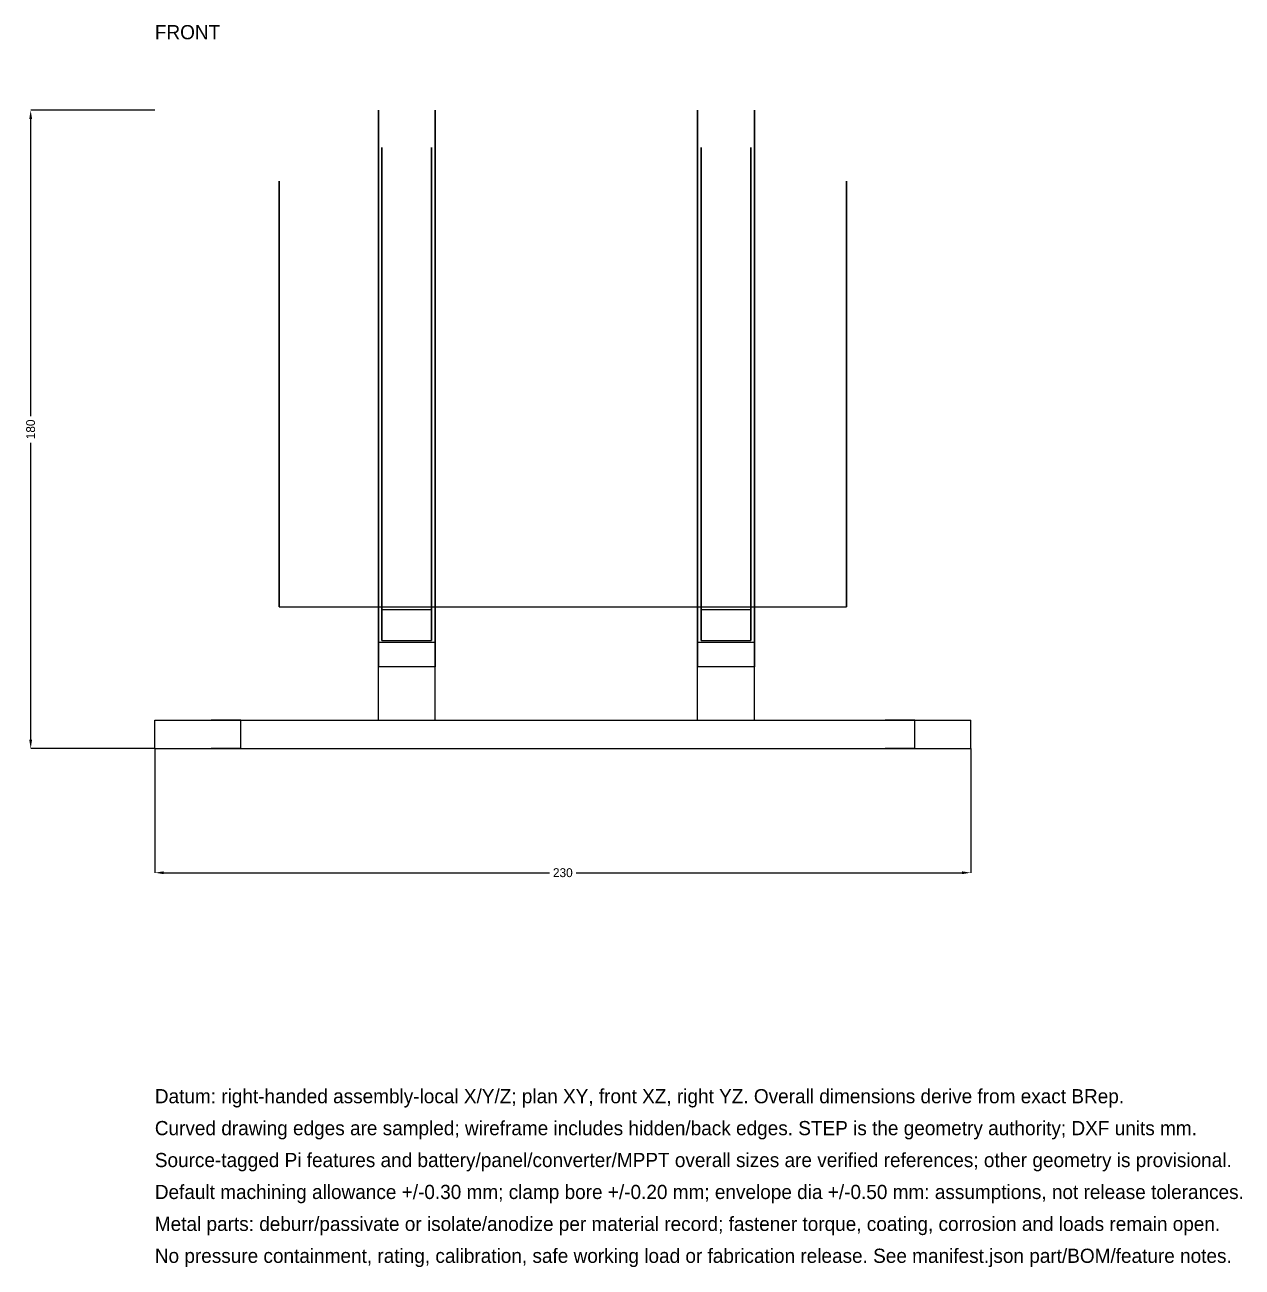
# Model space of a CAD drawing. Header units: millimetres. Extents: x -37 to 580, y -476 to 224.
# Drawn here: x -36.6 to 306.5, y -476.2 to -125.9 of the extents above; entities that cross this region are included whole.
import ezdxf

# ---------------------------------------------------------------- set-up
doc = ezdxf.new("R2010")
doc.units = ezdxf.units.MM
for name, color, linetype in [('DIMENSIONS', 7, 'Continuous'), ('FRONT', 7, 'Continuous'), ('NOTES', 7, 'Continuous')]:
    doc.layers.add(name, color=color, linetype=linetype)
doc.dimstyles.get("Standard").update_dxf_attribs({"dimtxt": 2.5, "dimasz": 2.5, "dimexe": 1.25, "dimexo": 0.625, "dimtad": 1, "dimcen": 2.5, "dimazin": 3, "dimtfac": 1, "dimtmove": 0, "dimatfit": 3})

# ---------------------------------------------------------------- blocks, each defined once
blk = doc.blocks.new('_CLOSEDFILLED')
at = {"color": 0, "linetype": 'BYBLOCK'}
blk.add_solid([(-1, 0.16), (0, 0), (-1, -0.16)], dxfattribs=at)
blk = doc.blocks.new('*D3')
at = {"color": 7}
for p, q in [((0, -330), (0, -365)), ((230, -330), (230, -365)), ((2.5, -365), (111.25, -365)), ((118.75, -365), (227.5, -365))]:
    blk.add_line(p, q, dxfattribs=at)
at = {"layer": 'Defpoints'}
for p in [(0, -330), (230, -330), (0, -365)]:
    blk.add_point(p, dxfattribs=at)
at = {"layer": 'DIMENSIONS', "color": 7, "xscale": 2.5, "yscale": 2.5, "rotation": 180}
blk.add_blockref('_CLOSEDFILLED', (0, -365), dxfattribs=at)
at = {"layer": 'DIMENSIONS', "color": 7, "xscale": 2.5, "yscale": 2.5}
blk.add_blockref('_CLOSEDFILLED', (230, -365), dxfattribs=at)
at = {"layer": 'DIMENSIONS', "color": 7, "insert": (115, -365), "char_height": 2.5, "attachment_point": 5}
blk.add_mtext('230', dxfattribs=at)
blk = doc.blocks.new('*D4')
at = {"color": 7}
for p, q in [((0, -150), (-35, -150)), ((-35, -236.25), (-35, -152.5)), ((-35, -327.5), (-35, -243.75)), ((0, -330), (-35, -330))]:
    blk.add_line(p, q, dxfattribs=at)
at = {"layer": 'Defpoints'}
for p in [(0, -150), (-35, -330), (0, -330)]:
    blk.add_point(p, dxfattribs=at)
at = {"layer": 'DIMENSIONS', "color": 7, "xscale": 2.5, "yscale": 2.5}
for p, rotation in [((-35, -150), 90), ((-35, -330), 270)]:
    blk.add_blockref('_CLOSEDFILLED', p, dxfattribs=dict(at, rotation=rotation))
at = {"layer": 'DIMENSIONS', "color": 7, "insert": (-35, -240), "char_height": 2.5, "attachment_point": 5, "rotation": 90}
blk.add_mtext('180', dxfattribs=at)

msp = doc.modelspace()

# ---------------------------------------------------------------- linework, layer by layer
at = {"layer": 'FRONT'}
for points in [[(63, -306.916), (63, -305.515), (63, -303.862), (63, -301.962), (63, -299.822), (63, -297.448), (63, -294.848), (63, -292.031), (63, -289.007), (63, -285.786), (63, -282.378), (63, -278.795), (63, -275.049), (63, -271.152), (63, -267.117), (63, -262.959), (63, -258.69), (63, -254.325), (63, -249.879), (63, -245.366), (63, -240.802), (63, -236.202), (63, -231.581), (63, -226.955), (63, -222.338), (63, -217.748), (63, -213.199), (63, -208.705), (63, -204.283), (63, -199.947), (63, -195.712), (63, -191.591), (63, -187.598), (63, -183.748), (63, -180.052), (63, -176.523), (63, -173.173), (63, -170.013), (63, -167.054), (63, -164.305), (63, -161.776), (63, -159.475), (63, -157.41), (63, -155.587), (63, -154.014), (63, -152.694), (63, -151.634), (63, -150.835), (63, -150.301), (63, -150.033), (63, -150.033), (63, -150.301), (63, -150.835), (63, -151.634), (63, -152.694), (63, -154.014), (63, -155.587), (63, -157.41), (63, -159.475), (63, -161.776), (63, -164.305), (63, -167.054), (63, -170.013), (63, -173.173), (63, -176.523), (63, -180.052), (63, -183.748), (63, -187.598), (63, -191.591), (63, -195.712), (63, -199.947), (63, -204.283), (63, -208.705), (63, -213.199), (63, -217.748), (63, -222.338), (63, -226.955), (63, -231.581), (63, -236.202), (63, -240.802), (63, -245.366), (63, -249.879), (63, -254.325), (63, -258.69), (63, -262.959), (63, -267.117), (63, -271.152), (63, -275.049), (63, -278.795), (63, -282.378), (63, -285.786), (63, -289.007), (63, -292.031), (63, -294.848), (63, -297.448), (63, -299.822), (63, -301.962), (63, -303.862), (63, -305.515), (63, -306.916)], [(79, -306.916), (79, -305.515), (79, -303.862), (79, -301.962), (79, -299.822), (79, -297.448), (79, -294.848), (79, -292.031), (79, -289.007), (79, -285.786), (79, -282.378), (79, -278.795), (79, -275.049), (79, -271.152), (79, -267.117), (79, -262.959), (79, -258.69), (79, -254.325), (79, -249.879), (79, -245.366), (79, -240.802), (79, -236.202), (79, -231.581), (79, -226.955), (79, -222.338), (79, -217.748), (79, -213.199), (79, -208.705), (79, -204.283), (79, -199.947), (79, -195.712), (79, -191.591), (79, -187.598), (79, -183.748), (79, -180.052), (79, -176.523), (79, -173.173), (79, -170.013), (79, -167.054), (79, -164.305), (79, -161.776), (79, -159.475), (79, -157.41), (79, -155.587), (79, -154.014), (79, -152.694), (79, -151.634), (79, -150.835), (79, -150.301), (79, -150.033), (79, -150.033), (79, -150.301), (79, -150.835), (79, -151.634), (79, -152.694), (79, -154.014), (79, -155.587), (79, -157.41), (79, -159.475), (79, -161.776), (79, -164.305), (79, -167.054), (79, -170.013), (79, -173.173), (79, -176.523), (79, -180.052), (79, -183.748), (79, -187.598), (79, -191.591), (79, -195.712), (79, -199.947), (79, -204.283), (79, -208.705), (79, -213.199), (79, -217.748), (79, -222.338), (79, -226.955), (79, -231.581), (79, -236.202), (79, -240.802), (79, -245.366), (79, -249.879), (79, -254.325), (79, -258.69), (79, -262.959), (79, -267.117), (79, -271.152), (79, -275.049), (79, -278.795), (79, -282.378), (79, -285.786), (79, -289.007), (79, -292.031), (79, -294.848), (79, -297.448), (79, -299.822), (79, -301.962), (79, -303.862), (79, -305.515), (79, -306.916)], [(153, -306.916), (153, -305.515), (153, -303.862), (153, -301.962), (153, -299.822), (153, -297.448), (153, -294.848), (153, -292.031), (153, -289.007), (153, -285.786), (153, -282.378), (153, -278.795), (153, -275.049), (153, -271.152), (153, -267.117), (153, -262.959), (153, -258.69), (153, -254.325), (153, -249.879), (153, -245.366), (153, -240.802), (153, -236.202), (153, -231.581), (153, -226.955), (153, -222.338), (153, -217.748), (153, -213.199), (153, -208.705), (153, -204.283), (153, -199.947), (153, -195.712), (153, -191.591), (153, -187.598), (153, -183.748), (153, -180.052), (153, -176.523), (153, -173.173), (153, -170.013), (153, -167.054), (153, -164.305), (153, -161.776), (153, -159.475), (153, -157.41), (153, -155.587), (153, -154.014), (153, -152.694), (153, -151.634), (153, -150.835), (153, -150.301), (153, -150.033), (153, -150.033), (153, -150.301), (153, -150.835), (153, -151.634), (153, -152.694), (153, -154.014), (153, -155.587), (153, -157.41), (153, -159.475), (153, -161.776), (153, -164.305), (153, -167.054), (153, -170.013), (153, -173.173), (153, -176.523), (153, -180.052), (153, -183.748), (153, -187.598), (153, -191.591), (153, -195.712), (153, -199.947), (153, -204.283), (153, -208.705), (153, -213.199), (153, -217.748), (153, -222.338), (153, -226.955), (153, -231.581), (153, -236.202), (153, -240.802), (153, -245.366), (153, -249.879), (153, -254.325), (153, -258.69), (153, -262.959), (153, -267.117), (153, -271.152), (153, -275.049), (153, -278.795), (153, -282.378), (153, -285.786), (153, -289.007), (153, -292.031), (153, -294.848), (153, -297.448), (153, -299.822), (153, -301.962), (153, -303.862), (153, -305.515), (153, -306.916)], [(169, -306.916), (169, -305.515), (169, -303.862), (169, -301.962), (169, -299.822), (169, -297.448), (169, -294.848), (169, -292.031), (169, -289.007), (169, -285.786), (169, -282.378), (169, -278.795), (169, -275.049), (169, -271.152), (169, -267.117), (169, -262.959), (169, -258.69), (169, -254.325), (169, -249.879), (169, -245.366), (169, -240.802), (169, -236.202), (169, -231.581), (169, -226.955), (169, -222.338), (169, -217.748), (169, -213.199), (169, -208.705), (169, -204.283), (169, -199.947), (169, -195.712), (169, -191.591), (169, -187.598), (169, -183.748), (169, -180.052), (169, -176.523), (169, -173.173), (169, -170.013), (169, -167.054), (169, -164.305), (169, -161.776), (169, -159.475), (169, -157.41), (169, -155.587), (169, -154.014), (169, -152.694), (169, -151.634), (169, -150.835), (169, -150.301), (169, -150.033), (169, -150.033), (169, -150.301), (169, -150.835), (169, -151.634), (169, -152.694), (169, -154.014), (169, -155.587), (169, -157.41), (169, -159.475), (169, -161.776), (169, -164.305), (169, -167.054), (169, -170.013), (169, -173.173), (169, -176.523), (169, -180.052), (169, -183.748), (169, -187.598), (169, -191.591), (169, -195.712), (169, -199.947), (169, -204.283), (169, -208.705), (169, -213.199), (169, -217.748), (169, -222.338), (169, -226.955), (169, -231.581), (169, -236.202), (169, -240.802), (169, -245.366), (169, -249.879), (169, -254.325), (169, -258.69), (169, -262.959), (169, -267.117), (169, -271.152), (169, -275.049), (169, -278.795), (169, -282.378), (169, -285.786), (169, -289.007), (169, -292.031), (169, -294.848), (169, -297.448), (169, -299.822), (169, -301.962), (169, -303.862), (169, -305.515), (169, -306.916)], [(63, -300), (63, -299.859), (63, -299.437), (63, -298.735), (63, -297.756), (63, -296.505), (63, -294.986), (63, -293.205), (63, -291.169), (63, -288.888), (63, -286.369), (63, -283.623), (63, -280.661), (63, -277.496), (63, -274.139), (63, -270.604), (63, -266.906), (63, -263.059), (63, -259.079), (63, -254.982), (63, -250.784), (63, -246.503), (63, -242.155), (63, -237.759), (63, -233.331), (63, -228.889), (63, -224.453), (63, -220.038), (63, -215.664), (63, -211.347), (63, -207.105), (63, -202.956), (63, -198.915), (63, -195), (63, -191.226), (63, -187.607), (63, -184.16), (63, -180.897), (63, -177.831), (63, -174.976), (63, -172.343), (63, -169.941), (63, -167.782), (63, -165.872), (63, -164.222), (63, -162.835), (63, -161.72), (63, -160.879), (63, -160.317), (63, -160.035), (63, -160.035), (63, -160.317), (63, -160.879), (63, -161.72), (63, -162.835), (63, -164.222), (63, -165.872), (63, -167.782), (63, -169.941), (63, -172.343), (63, -174.976), (63, -177.831), (63, -180.897), (63, -184.16), (63, -187.607), (63, -191.226), (63, -195), (63, -198.915), (63, -202.956), (63, -207.105), (63, -211.347), (63, -215.664), (63, -220.038), (63, -224.453), (63, -228.889), (63, -233.331), (63, -237.759), (63, -242.155), (63, -246.503), (63, -250.784), (63, -254.982), (63, -259.079), (63, -263.059), (63, -266.906), (63, -270.604), (63, -274.139), (63, -277.496), (63, -280.661), (63, -283.623), (63, -286.369), (63, -288.888), (63, -291.169), (63, -293.205), (63, -294.986), (63, -296.505), (63, -297.756), (63, -298.735), (63, -299.437), (63, -299.859), (63, -300)], [(64, -299.5), (64, -299.36), (64, -298.941), (64, -298.244), (64, -297.272), (64, -296.03), (64, -294.522), (64, -292.753), (64, -290.733), (64, -288.467), (64, -285.966), (64, -283.24), (64, -280.3), (64, -277.156), (64, -273.823), (64, -270.314), (64, -266.642), (64, -262.823), (64, -258.871), (64, -254.804), (64, -250.636), (64, -246.385), (64, -242.069), (64, -237.703), (64, -233.307), (64, -228.897), (64, -224.492), (64, -220.109), (64, -215.766), (64, -211.48), (64, -207.269), (64, -203.149), (64, -199.137), (64, -195.25), (64, -191.503), (64, -187.91), (64, -184.487), (64, -181.247), (64, -178.204), (64, -175.369), (64, -172.754), (64, -170.37), (64, -168.226), (64, -166.33), (64, -164.691), (64, -163.315), (64, -162.208), (64, -161.373), (64, -160.815), (64, -160.535), (64, -160.535), (64, -160.815), (64, -161.373), (64, -162.208), (64, -163.315), (64, -164.691), (64, -166.33), (64, -168.226), (64, -170.37), (64, -172.754), (64, -175.369), (64, -178.204), (64, -181.247), (64, -184.487), (64, -187.91), (64, -191.503), (64, -195.25), (64, -199.137), (64, -203.149), (64, -207.269), (64, -211.48), (64, -215.766), (64, -220.109), (64, -224.492), (64, -228.897), (64, -233.307), (64, -237.703), (64, -242.069), (64, -246.385), (64, -250.636), (64, -254.804), (64, -258.871), (64, -262.823), (64, -266.642), (64, -270.314), (64, -273.823), (64, -277.156), (64, -280.3), (64, -283.24), (64, -285.966), (64, -288.467), (64, -290.733), (64, -292.753), (64, -294.522), (64, -296.03), (64, -297.272), (64, -298.244), (64, -298.941), (64, -299.36), (64, -299.5)], [(78, -299.5), (78, -299.36), (78, -298.941), (78, -298.244), (78, -297.272), (78, -296.03), (78, -294.522), (78, -292.753), (78, -290.733), (78, -288.467), (78, -285.966), (78, -283.24), (78, -280.3), (78, -277.156), (78, -273.823), (78, -270.314), (78, -266.642), (78, -262.823), (78, -258.871), (78, -254.804), (78, -250.636), (78, -246.385), (78, -242.069), (78, -237.703), (78, -233.307), (78, -228.897), (78, -224.492), (78, -220.109), (78, -215.766), (78, -211.48), (78, -207.269), (78, -203.149), (78, -199.137), (78, -195.25), (78, -191.503), (78, -187.91), (78, -184.487), (78, -181.247), (78, -178.204), (78, -175.369), (78, -172.754), (78, -170.37), (78, -168.226), (78, -166.33), (78, -164.691), (78, -163.315), (78, -162.208), (78, -161.373), (78, -160.815), (78, -160.535), (78, -160.535), (78, -160.815), (78, -161.373), (78, -162.208), (78, -163.315), (78, -164.691), (78, -166.33), (78, -168.226), (78, -170.37), (78, -172.754), (78, -175.369), (78, -178.204), (78, -181.247), (78, -184.487), (78, -187.91), (78, -191.503), (78, -195.25), (78, -199.137), (78, -203.149), (78, -207.269), (78, -211.48), (78, -215.766), (78, -220.109), (78, -224.492), (78, -228.897), (78, -233.307), (78, -237.703), (78, -242.069), (78, -246.385), (78, -250.636), (78, -254.804), (78, -258.871), (78, -262.823), (78, -266.642), (78, -270.314), (78, -273.823), (78, -277.156), (78, -280.3), (78, -283.24), (78, -285.966), (78, -288.467), (78, -290.733), (78, -292.753), (78, -294.522), (78, -296.03), (78, -297.272), (78, -298.244), (78, -298.941), (78, -299.36), (78, -299.5)], [(79, -300), (79, -299.859), (79, -299.437), (79, -298.735), (79, -297.756), (79, -296.505), (79, -294.986), (79, -293.205), (79, -291.169), (79, -288.888), (79, -286.369), (79, -283.623), (79, -280.661), (79, -277.496), (79, -274.139), (79, -270.604), (79, -266.906), (79, -263.059), (79, -259.079), (79, -254.982), (79, -250.784), (79, -246.503), (79, -242.155), (79, -237.759), (79, -233.331), (79, -228.889), (79, -224.453), (79, -220.038), (79, -215.664), (79, -211.347), (79, -207.105), (79, -202.956), (79, -198.915), (79, -195), (79, -191.226), (79, -187.607), (79, -184.16), (79, -180.897), (79, -177.831), (79, -174.976), (79, -172.343), (79, -169.941), (79, -167.782), (79, -165.872), (79, -164.222), (79, -162.835), (79, -161.72), (79, -160.879), (79, -160.317), (79, -160.035), (79, -160.035), (79, -160.317), (79, -160.879), (79, -161.72), (79, -162.835), (79, -164.222), (79, -165.872), (79, -167.782), (79, -169.941), (79, -172.343), (79, -174.976), (79, -177.831), (79, -180.897), (79, -184.16), (79, -187.607), (79, -191.226), (79, -195), (79, -198.915), (79, -202.956), (79, -207.105), (79, -211.347), (79, -215.664), (79, -220.038), (79, -224.453), (79, -228.889), (79, -233.331), (79, -237.759), (79, -242.155), (79, -246.503), (79, -250.784), (79, -254.982), (79, -259.079), (79, -263.059), (79, -266.906), (79, -270.604), (79, -274.139), (79, -277.496), (79, -280.661), (79, -283.623), (79, -286.369), (79, -288.888), (79, -291.169), (79, -293.205), (79, -294.986), (79, -296.505), (79, -297.756), (79, -298.735), (79, -299.437), (79, -299.859), (79, -300)], [(153, -300), (153, -299.859), (153, -299.437), (153, -298.735), (153, -297.756), (153, -296.505), (153, -294.986), (153, -293.205), (153, -291.169), (153, -288.888), (153, -286.369), (153, -283.623), (153, -280.661), (153, -277.496), (153, -274.139), (153, -270.604), (153, -266.906), (153, -263.059), (153, -259.079), (153, -254.982), (153, -250.784), (153, -246.503), (153, -242.155), (153, -237.759), (153, -233.331), (153, -228.889), (153, -224.453), (153, -220.038), (153, -215.664), (153, -211.347), (153, -207.105), (153, -202.956), (153, -198.915), (153, -195), (153, -191.226), (153, -187.607), (153, -184.16), (153, -180.897), (153, -177.831), (153, -174.976), (153, -172.343), (153, -169.941), (153, -167.782), (153, -165.872), (153, -164.222), (153, -162.835), (153, -161.72), (153, -160.879), (153, -160.317), (153, -160.035), (153, -160.035), (153, -160.317), (153, -160.879), (153, -161.72), (153, -162.835), (153, -164.222), (153, -165.872), (153, -167.782), (153, -169.941), (153, -172.343), (153, -174.976), (153, -177.831), (153, -180.897), (153, -184.16), (153, -187.607), (153, -191.226), (153, -195), (153, -198.915), (153, -202.956), (153, -207.105), (153, -211.347), (153, -215.664), (153, -220.038), (153, -224.453), (153, -228.889), (153, -233.331), (153, -237.759), (153, -242.155), (153, -246.503), (153, -250.784), (153, -254.982), (153, -259.079), (153, -263.059), (153, -266.906), (153, -270.604), (153, -274.139), (153, -277.496), (153, -280.661), (153, -283.623), (153, -286.369), (153, -288.888), (153, -291.169), (153, -293.205), (153, -294.986), (153, -296.505), (153, -297.756), (153, -298.735), (153, -299.437), (153, -299.859), (153, -300)], [(154, -299.5), (154, -299.36), (154, -298.941), (154, -298.244), (154, -297.272), (154, -296.03), (154, -294.522), (154, -292.753), (154, -290.733), (154, -288.467), (154, -285.966), (154, -283.24), (154, -280.3), (154, -277.156), (154, -273.823), (154, -270.314), (154, -266.642), (154, -262.823), (154, -258.871), (154, -254.804), (154, -250.636), (154, -246.385), (154, -242.069), (154, -237.703), (154, -233.307), (154, -228.897), (154, -224.492), (154, -220.109), (154, -215.766), (154, -211.48), (154, -207.269), (154, -203.149), (154, -199.137), (154, -195.25), (154, -191.503), (154, -187.91), (154, -184.487), (154, -181.247), (154, -178.204), (154, -175.369), (154, -172.754), (154, -170.37), (154, -168.226), (154, -166.33), (154, -164.691), (154, -163.315), (154, -162.208), (154, -161.373), (154, -160.815), (154, -160.535), (154, -160.535), (154, -160.815), (154, -161.373), (154, -162.208), (154, -163.315), (154, -164.691), (154, -166.33), (154, -168.226), (154, -170.37), (154, -172.754), (154, -175.369), (154, -178.204), (154, -181.247), (154, -184.487), (154, -187.91), (154, -191.503), (154, -195.25), (154, -199.137), (154, -203.149), (154, -207.269), (154, -211.48), (154, -215.766), (154, -220.109), (154, -224.492), (154, -228.897), (154, -233.307), (154, -237.703), (154, -242.069), (154, -246.385), (154, -250.636), (154, -254.804), (154, -258.871), (154, -262.823), (154, -266.642), (154, -270.314), (154, -273.823), (154, -277.156), (154, -280.3), (154, -283.24), (154, -285.966), (154, -288.467), (154, -290.733), (154, -292.753), (154, -294.522), (154, -296.03), (154, -297.272), (154, -298.244), (154, -298.941), (154, -299.36), (154, -299.5)], [(168, -299.5), (168, -299.36), (168, -298.941), (168, -298.244), (168, -297.272), (168, -296.03), (168, -294.522), (168, -292.753), (168, -290.733), (168, -288.467), (168, -285.966), (168, -283.24), (168, -280.3), (168, -277.156), (168, -273.823), (168, -270.314), (168, -266.642), (168, -262.823), (168, -258.871), (168, -254.804), (168, -250.636), (168, -246.385), (168, -242.069), (168, -237.703), (168, -233.307), (168, -228.897), (168, -224.492), (168, -220.109), (168, -215.766), (168, -211.48), (168, -207.269), (168, -203.149), (168, -199.137), (168, -195.25), (168, -191.503), (168, -187.91), (168, -184.487), (168, -181.247), (168, -178.204), (168, -175.369), (168, -172.754), (168, -170.37), (168, -168.226), (168, -166.33), (168, -164.691), (168, -163.315), (168, -162.208), (168, -161.373), (168, -160.815), (168, -160.535), (168, -160.535), (168, -160.815), (168, -161.373), (168, -162.208), (168, -163.315), (168, -164.691), (168, -166.33), (168, -168.226), (168, -170.37), (168, -172.754), (168, -175.369), (168, -178.204), (168, -181.247), (168, -184.487), (168, -187.91), (168, -191.503), (168, -195.25), (168, -199.137), (168, -203.149), (168, -207.269), (168, -211.48), (168, -215.766), (168, -220.109), (168, -224.492), (168, -228.897), (168, -233.307), (168, -237.703), (168, -242.069), (168, -246.385), (168, -250.636), (168, -254.804), (168, -258.871), (168, -262.823), (168, -266.642), (168, -270.314), (168, -273.823), (168, -277.156), (168, -280.3), (168, -283.24), (168, -285.966), (168, -288.467), (168, -290.733), (168, -292.753), (168, -294.522), (168, -296.03), (168, -297.272), (168, -298.244), (168, -298.941), (168, -299.36), (168, -299.5)], [(169, -300), (169, -299.859), (169, -299.437), (169, -298.735), (169, -297.756), (169, -296.505), (169, -294.986), (169, -293.205), (169, -291.169), (169, -288.888), (169, -286.369), (169, -283.623), (169, -280.661), (169, -277.496), (169, -274.139), (169, -270.604), (169, -266.906), (169, -263.059), (169, -259.079), (169, -254.982), (169, -250.784), (169, -246.503), (169, -242.155), (169, -237.759), (169, -233.331), (169, -228.889), (169, -224.453), (169, -220.038), (169, -215.664), (169, -211.347), (169, -207.105), (169, -202.956), (169, -198.915), (169, -195), (169, -191.226), (169, -187.607), (169, -184.16), (169, -180.897), (169, -177.831), (169, -174.976), (169, -172.343), (169, -169.941), (169, -167.782), (169, -165.872), (169, -164.222), (169, -162.835), (169, -161.72), (169, -160.879), (169, -160.317), (169, -160.035), (169, -160.035), (169, -160.317), (169, -160.879), (169, -161.72), (169, -162.835), (169, -164.222), (169, -165.872), (169, -167.782), (169, -169.941), (169, -172.343), (169, -174.976), (169, -177.831), (169, -180.897), (169, -184.16), (169, -187.607), (169, -191.226), (169, -195), (169, -198.915), (169, -202.956), (169, -207.105), (169, -211.347), (169, -215.664), (169, -220.038), (169, -224.453), (169, -228.889), (169, -233.331), (169, -237.759), (169, -242.155), (169, -246.503), (169, -250.784), (169, -254.982), (169, -259.079), (169, -263.059), (169, -266.906), (169, -270.604), (169, -274.139), (169, -277.496), (169, -280.661), (169, -283.623), (169, -286.369), (169, -288.888), (169, -291.169), (169, -293.205), (169, -294.986), (169, -296.505), (169, -297.756), (169, -298.735), (169, -299.437), (169, -299.859), (169, -300)], [(35, -290), (35, -289.879), (35, -289.517), (35, -288.916), (35, -288.077), (35, -287.004), (35, -285.702), (35, -284.176), (35, -282.431), (35, -280.475), (35, -278.316), (35, -275.963), (35, -273.424), (35, -270.711), (35, -267.833), (35, -264.803), (35, -261.634), (35, -258.336), (35, -254.925), (35, -251.413), (35, -247.815), (35, -244.146), (35, -240.419), (35, -236.65), (35, -232.855), (35, -229.048), (35, -225.245), (35, -221.461), (35, -217.712), (35, -214.012), (35, -210.376), (35, -206.819), (35, -203.356), (35, -200), (35, -196.765), (35, -193.663), (35, -190.708), (35, -187.912), (35, -185.284), (35, -182.837), (35, -180.579), (35, -178.521), (35, -176.67), (35, -175.033), (35, -173.618), (35, -172.43), (35, -171.474), (35, -170.754), (35, -170.272), (35, -170.03), (35, -170.03), (35, -170.272), (35, -170.754), (35, -171.474), (35, -172.43), (35, -173.618), (35, -175.033), (35, -176.67), (35, -178.521), (35, -180.579), (35, -182.837), (35, -185.284), (35, -187.912), (35, -190.708), (35, -193.663), (35, -196.765), (35, -200), (35, -203.356), (35, -206.819), (35, -210.376), (35, -214.012), (35, -217.712), (35, -221.461), (35, -225.245), (35, -229.048), (35, -232.855), (35, -236.65), (35, -240.419), (35, -244.146), (35, -247.815), (35, -251.413), (35, -254.925), (35, -258.336), (35, -261.634), (35, -264.803), (35, -267.833), (35, -270.711), (35, -273.424), (35, -275.963), (35, -278.316), (35, -280.475), (35, -282.431), (35, -284.176), (35, -285.702), (35, -287.004), (35, -288.077), (35, -288.916), (35, -289.517), (35, -289.879), (35, -290)], [(64, -290.8), (64, -290.678), (64, -290.311), (64, -289.701), (64, -288.851), (64, -287.764), (64, -286.445), (64, -284.898), (64, -283.13), (64, -281.148), (64, -278.96), (64, -276.576), (64, -274.003), (64, -271.253), (64, -268.338), (64, -265.267), (64, -262.055), (64, -258.714), (64, -255.257), (64, -251.699), (64, -248.053), (64, -244.334), (64, -240.558), (64, -236.739), (64, -232.893), (64, -229.035), (64, -225.182), (64, -221.347), (64, -217.548), (64, -213.798), (64, -210.114), (64, -206.51), (64, -203.001), (64, -199.6), (64, -196.322), (64, -193.179), (64, -190.184), (64, -187.35), (64, -184.688), (64, -182.208), (64, -179.92), (64, -177.835), (64, -175.959), (64, -174.301), (64, -172.867), (64, -171.663), (64, -170.694), (64, -169.964), (64, -169.475), (64, -169.231), (64, -169.231), (64, -169.475), (64, -169.964), (64, -170.694), (64, -171.663), (64, -172.867), (64, -174.301), (64, -175.959), (64, -177.835), (64, -179.92), (64, -182.208), (64, -184.688), (64, -187.35), (64, -190.184), (64, -193.179), (64, -196.322), (64, -199.6), (64, -203.001), (64, -206.51), (64, -210.114), (64, -213.798), (64, -217.548), (64, -221.347), (64, -225.182), (64, -229.035), (64, -232.893), (64, -236.739), (64, -240.558), (64, -244.334), (64, -248.053), (64, -251.699), (64, -255.257), (64, -258.714), (64, -262.055), (64, -265.267), (64, -268.338), (64, -271.253), (64, -274.003), (64, -276.576), (64, -278.96), (64, -281.148), (64, -283.13), (64, -284.898), (64, -286.445), (64, -287.764), (64, -288.851), (64, -289.701), (64, -290.311), (64, -290.678), (64, -290.8)], [(78, -290.8), (78, -290.678), (78, -290.311), (78, -289.701), (78, -288.851), (78, -287.764), (78, -286.445), (78, -284.898), (78, -283.13), (78, -281.148), (78, -278.96), (78, -276.576), (78, -274.003), (78, -271.253), (78, -268.338), (78, -265.267), (78, -262.055), (78, -258.714), (78, -255.257), (78, -251.699), (78, -248.053), (78, -244.334), (78, -240.558), (78, -236.739), (78, -232.893), (78, -229.035), (78, -225.182), (78, -221.347), (78, -217.548), (78, -213.798), (78, -210.114), (78, -206.51), (78, -203.001), (78, -199.6), (78, -196.322), (78, -193.179), (78, -190.184), (78, -187.35), (78, -184.688), (78, -182.208), (78, -179.92), (78, -177.835), (78, -175.959), (78, -174.301), (78, -172.867), (78, -171.663), (78, -170.694), (78, -169.964), (78, -169.475), (78, -169.231), (78, -169.231), (78, -169.475), (78, -169.964), (78, -170.694), (78, -171.663), (78, -172.867), (78, -174.301), (78, -175.959), (78, -177.835), (78, -179.92), (78, -182.208), (78, -184.688), (78, -187.35), (78, -190.184), (78, -193.179), (78, -196.322), (78, -199.6), (78, -203.001), (78, -206.51), (78, -210.114), (78, -213.798), (78, -217.548), (78, -221.347), (78, -225.182), (78, -229.035), (78, -232.893), (78, -236.739), (78, -240.558), (78, -244.334), (78, -248.053), (78, -251.699), (78, -255.257), (78, -258.714), (78, -262.055), (78, -265.267), (78, -268.338), (78, -271.253), (78, -274.003), (78, -276.576), (78, -278.96), (78, -281.148), (78, -283.13), (78, -284.898), (78, -286.445), (78, -287.764), (78, -288.851), (78, -289.701), (78, -290.311), (78, -290.678), (78, -290.8)], [(154, -290.8), (154, -290.678), (154, -290.311), (154, -289.701), (154, -288.851), (154, -287.764), (154, -286.445), (154, -284.898), (154, -283.13), (154, -281.148), (154, -278.96), (154, -276.576), (154, -274.003), (154, -271.253), (154, -268.338), (154, -265.267), (154, -262.055), (154, -258.714), (154, -255.257), (154, -251.699), (154, -248.053), (154, -244.334), (154, -240.558), (154, -236.739), (154, -232.893), (154, -229.035), (154, -225.182), (154, -221.347), (154, -217.548), (154, -213.798), (154, -210.114), (154, -206.51), (154, -203.001), (154, -199.6), (154, -196.322), (154, -193.179), (154, -190.184), (154, -187.35), (154, -184.688), (154, -182.208), (154, -179.92), (154, -177.835), (154, -175.959), (154, -174.301), (154, -172.867), (154, -171.663), (154, -170.694), (154, -169.964), (154, -169.475), (154, -169.231), (154, -169.231), (154, -169.475), (154, -169.964), (154, -170.694), (154, -171.663), (154, -172.867), (154, -174.301), (154, -175.959), (154, -177.835), (154, -179.92), (154, -182.208), (154, -184.688), (154, -187.35), (154, -190.184), (154, -193.179), (154, -196.322), (154, -199.6), (154, -203.001), (154, -206.51), (154, -210.114), (154, -213.798), (154, -217.548), (154, -221.347), (154, -225.182), (154, -229.035), (154, -232.893), (154, -236.739), (154, -240.558), (154, -244.334), (154, -248.053), (154, -251.699), (154, -255.257), (154, -258.714), (154, -262.055), (154, -265.267), (154, -268.338), (154, -271.253), (154, -274.003), (154, -276.576), (154, -278.96), (154, -281.148), (154, -283.13), (154, -284.898), (154, -286.445), (154, -287.764), (154, -288.851), (154, -289.701), (154, -290.311), (154, -290.678), (154, -290.8)], [(168, -290.8), (168, -290.678), (168, -290.311), (168, -289.701), (168, -288.851), (168, -287.764), (168, -286.445), (168, -284.898), (168, -283.13), (168, -281.148), (168, -278.96), (168, -276.576), (168, -274.003), (168, -271.253), (168, -268.338), (168, -265.267), (168, -262.055), (168, -258.714), (168, -255.257), (168, -251.699), (168, -248.053), (168, -244.334), (168, -240.558), (168, -236.739), (168, -232.893), (168, -229.035), (168, -225.182), (168, -221.347), (168, -217.548), (168, -213.798), (168, -210.114), (168, -206.51), (168, -203.001), (168, -199.6), (168, -196.322), (168, -193.179), (168, -190.184), (168, -187.35), (168, -184.688), (168, -182.208), (168, -179.92), (168, -177.835), (168, -175.959), (168, -174.301), (168, -172.867), (168, -171.663), (168, -170.694), (168, -169.964), (168, -169.475), (168, -169.231), (168, -169.231), (168, -169.475), (168, -169.964), (168, -170.694), (168, -171.663), (168, -172.867), (168, -174.301), (168, -175.959), (168, -177.835), (168, -179.92), (168, -182.208), (168, -184.688), (168, -187.35), (168, -190.184), (168, -193.179), (168, -196.322), (168, -199.6), (168, -203.001), (168, -206.51), (168, -210.114), (168, -213.798), (168, -217.548), (168, -221.347), (168, -225.182), (168, -229.035), (168, -232.893), (168, -236.739), (168, -240.558), (168, -244.334), (168, -248.053), (168, -251.699), (168, -255.257), (168, -258.714), (168, -262.055), (168, -265.267), (168, -268.338), (168, -271.253), (168, -274.003), (168, -276.576), (168, -278.96), (168, -281.148), (168, -283.13), (168, -284.898), (168, -286.445), (168, -287.764), (168, -288.851), (168, -289.701), (168, -290.311), (168, -290.678), (168, -290.8)], [(195, -290), (195, -289.879), (195, -289.517), (195, -288.916), (195, -288.077), (195, -287.004), (195, -285.702), (195, -284.176), (195, -282.431), (195, -280.475), (195, -278.316), (195, -275.963), (195, -273.424), (195, -270.711), (195, -267.833), (195, -264.803), (195, -261.634), (195, -258.336), (195, -254.925), (195, -251.413), (195, -247.815), (195, -244.146), (195, -240.419), (195, -236.65), (195, -232.855), (195, -229.048), (195, -225.245), (195, -221.461), (195, -217.712), (195, -214.012), (195, -210.376), (195, -206.819), (195, -203.356), (195, -200), (195, -196.765), (195, -193.663), (195, -190.708), (195, -187.912), (195, -185.284), (195, -182.837), (195, -180.579), (195, -178.521), (195, -176.67), (195, -175.033), (195, -173.618), (195, -172.43), (195, -171.474), (195, -170.754), (195, -170.272), (195, -170.03), (195, -170.03), (195, -170.272), (195, -170.754), (195, -171.474), (195, -172.43), (195, -173.618), (195, -175.033), (195, -176.67), (195, -178.521), (195, -180.579), (195, -182.837), (195, -185.284), (195, -187.912), (195, -190.708), (195, -193.663), (195, -196.765), (195, -200), (195, -203.356), (195, -206.819), (195, -210.376), (195, -214.012), (195, -217.712), (195, -221.461), (195, -225.245), (195, -229.048), (195, -232.855), (195, -236.65), (195, -240.419), (195, -244.146), (195, -247.815), (195, -251.413), (195, -254.925), (195, -258.336), (195, -261.634), (195, -264.803), (195, -267.833), (195, -270.711), (195, -273.424), (195, -275.963), (195, -278.316), (195, -280.475), (195, -282.431), (195, -284.176), (195, -285.702), (195, -287.004), (195, -288.077), (195, -288.916), (195, -289.517), (195, -289.879), (195, -290)], [(35, -290), (195, -290)], [(64, -290.8), (78, -290.8)], [(154, -290.8), (168, -290.8)], [(63, -300), (79, -300)], [(64, -299.5), (78, -299.5)], [(153, -300), (169, -300)], [(154, -299.5), (168, -299.5)], [(63, -322), (63, -306.916)], [(63, -322), (63, -306.916)], [(79, -306.916), (63, -306.916)], [(79, -306.916), (63, -306.916)], [(79, -322), (79, -306.916)], [(79, -322), (79, -306.916)], [(153, -322), (153, -306.916)], [(153, -322), (153, -306.916)], [(169, -306.916), (153, -306.916)], [(169, -306.916), (153, -306.916)], [(169, -322), (169, -306.916)], [(169, -322), (169, -306.916)], [(0, -330), (0, -322)], [(0, -330), (0, -322)], [(0, -322), (230, -322)], [(0, -322), (230, -322)], [(24.25, -322), (23.883, -322), (22.844, -322), (21.313, -322), (19.556, -322), (17.875, -322), (16.562, -322), (15.843, -322), (15.843, -322), (16.562, -322), (17.875, -322), (19.556, -322), (21.313, -322), (22.844, -322), (23.883, -322), (24.25, -322)], [(24.25, -322), (23.883, -322), (22.844, -322), (21.313, -322), (19.556, -322), (17.875, -322), (16.562, -322), (15.843, -322), (15.843, -322), (16.562, -322), (17.875, -322), (19.556, -322), (21.313, -322), (22.844, -322), (23.883, -322), (24.25, -322)], [(24.25, -330), (24.25, -322)], [(24.25, -330), (24.25, -322)], [(63, -322), (79, -322)], [(63, -322), (79, -322)], [(153, -322), (169, -322)], [(153, -322), (169, -322)], [(214.25, -322), (213.883, -322), (212.844, -322), (211.313, -322), (209.556, -322), (207.875, -322), (206.562, -322), (205.843, -322), (205.843, -322), (206.562, -322), (207.875, -322), (209.556, -322), (211.313, -322), (212.844, -322), (213.883, -322), (214.25, -322)], [(214.25, -322), (213.883, -322), (212.844, -322), (211.313, -322), (209.556, -322), (207.875, -322), (206.562, -322), (205.843, -322), (205.843, -322), (206.562, -322), (207.875, -322), (209.556, -322), (211.313, -322), (212.844, -322), (213.883, -322), (214.25, -322)], [(214.25, -330), (214.25, -322)], [(214.25, -330), (214.25, -322)], [(230, -330), (230, -322)], [(230, -330), (230, -322)], [(0, -330), (230, -330)], [(0, -330), (230, -330)], [(24.25, -330), (23.883, -330), (22.844, -330), (21.313, -330), (19.556, -330), (17.875, -330), (16.562, -330), (15.843, -330), (15.843, -330), (16.562, -330), (17.875, -330), (19.556, -330), (21.313, -330), (22.844, -330), (23.883, -330), (24.25, -330)], [(24.25, -330), (23.883, -330), (22.844, -330), (21.313, -330), (19.556, -330), (17.875, -330), (16.562, -330), (15.843, -330), (15.843, -330), (16.562, -330), (17.875, -330), (19.556, -330), (21.313, -330), (22.844, -330), (23.883, -330), (24.25, -330)], [(214.25, -330), (213.883, -330), (212.844, -330), (211.313, -330), (209.556, -330), (207.875, -330), (206.562, -330), (205.843, -330), (205.843, -330), (206.562, -330), (207.875, -330), (209.556, -330), (211.313, -330), (212.844, -330), (213.883, -330), (214.25, -330)], [(214.25, -330), (213.883, -330), (212.844, -330), (211.313, -330), (209.556, -330), (207.875, -330), (206.562, -330), (205.843, -330), (205.843, -330), (206.562, -330), (207.875, -330), (209.556, -330), (211.313, -330), (212.844, -330), (213.883, -330), (214.25, -330)]]:
    msp.add_lwpolyline(points, dxfattribs=at)

# ---------------------------------------------------------------- texts
at = {"layer": 'NOTES'}
for s, p in [('FRONT', (0, -130)), ('Datum: right-handed assembly-local X/Y/Z; plan XY, front XZ, right YZ. Overall dimensions derive from exact BRep.', (0, -430)), ('Curved drawing edges are sampled; wireframe includes hidden/back edges. STEP is the geometry authority; DXF units mm.', (0, -439)), ('Source-tagged Pi features and battery/panel/converter/MPPT overall sizes are verified references; other geometry is provisional.', (0, -448)), ('Default machining allowance +/-0.30 mm; clamp bore +/-0.20 mm; envelope dia +/-0.50 mm: assumptions, not release tolerances.', (0, -457)), ('Metal parts: deburr/passivate or isolate/anodize per material record; fastener torque, coating, corrosion and loads remain open.', (0, -466)), ('No pressure containment, rating, calibration, safe working load or fabrication release. See manifest.json part/BOM/feature notes.', (0, -475))]:
    msp.add_text(s, height=4, dxfattribs=at).set_placement(p)

# ---------------------------------------------------------------- dimensions: what is measured, and where the dimension line sits
at = {"layer": 'DIMENSIONS'}
dim = msp.add_linear_dim(base=(-35, -330), p1=(0, -330), p2=(0, -150), angle=90, dimstyle='Standard', override={"dimtxt": 2.5, "dimasz": 2.5, "dimdec": 2, "dimclrd": 7, "dimclre": 7, "dimclrt": 7}, dxfattribs=at)
dim.commit()
dim.dimension.update_dxf_attribs({"geometry": '*D4', "text_midpoint": (-35, -240)})
dim = msp.add_linear_dim(base=(0, -365), p1=(0, -330), p2=(230, -330), dimstyle='Standard', override={"dimtxt": 2.5, "dimasz": 2.5, "dimdec": 2, "dimclrd": 7, "dimclre": 7, "dimclrt": 7}, dxfattribs=at)
dim.commit()
dim.dimension.update_dxf_attribs({"geometry": '*D3', "text_midpoint": (115, -365)})

doc.saveas('drawing.dxf')
